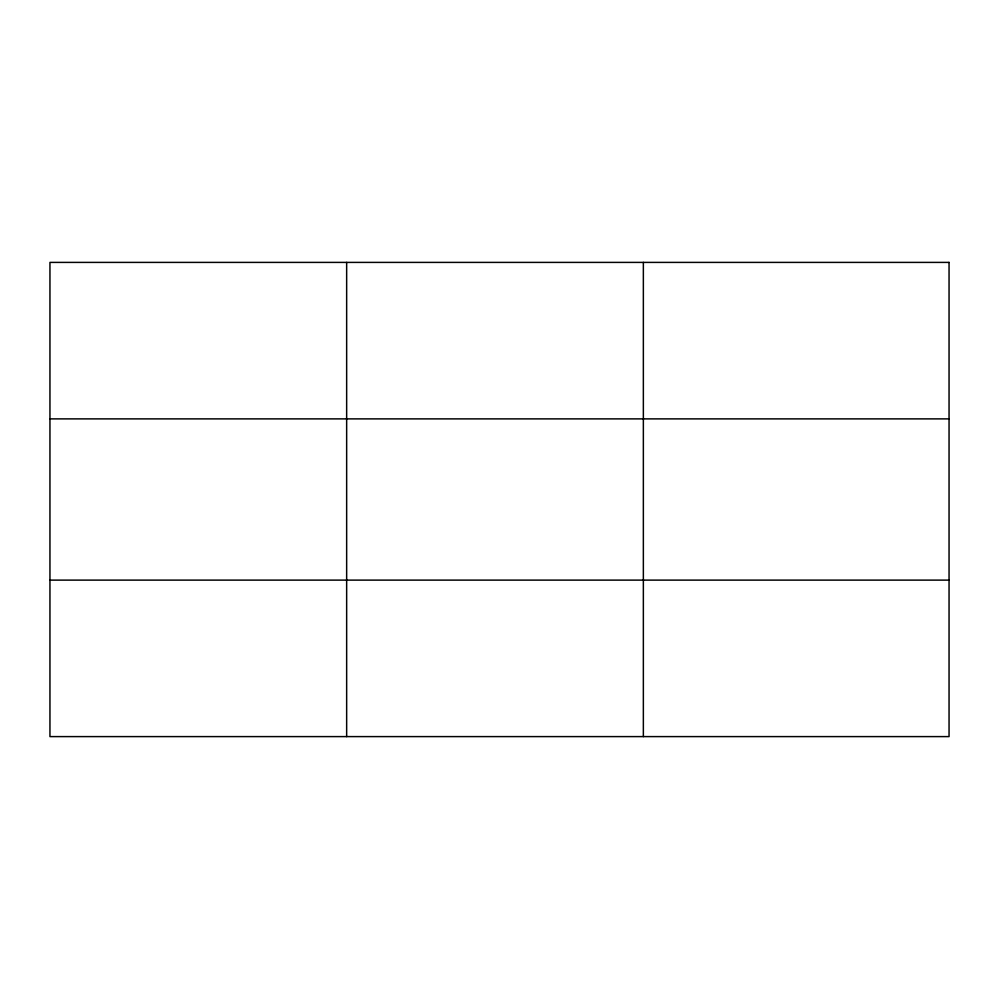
<?xml version="1.0" encoding="UTF-8"?>
<svg xmlns="http://www.w3.org/2000/svg" width="999" height="999" viewBox="0 0 999 999"><rect width="100%" height="100%" fill="white"/><g stroke="black" fill="none" stroke-linecap="round" stroke-linejoin="round"><path stroke-width="1.5" d="M346.653 736.6L346.653 262.4M643.356 736.6L643.356 262.4M49.95 418.881L949.05 418.881M49.95 580.119L949.05 580.119M949.05 262.4L949.05 736.6L49.95 736.6L49.95 262.4L949.05 262.4"/></g></svg>
